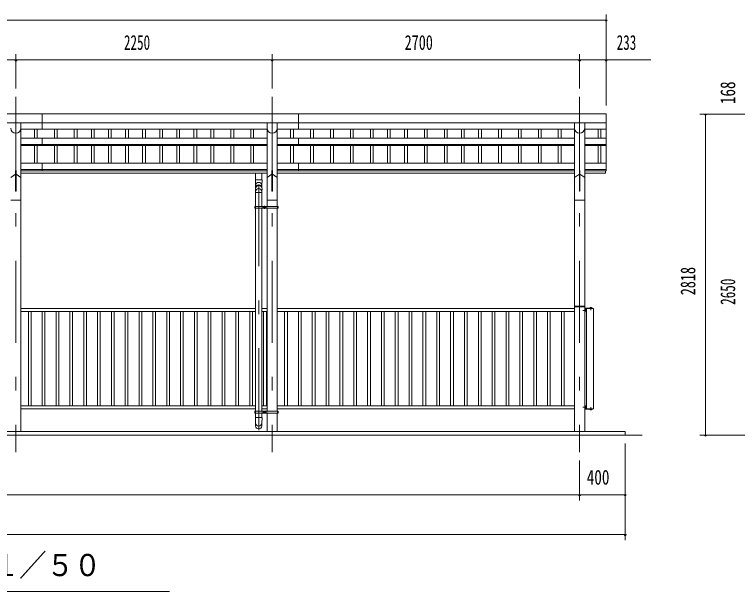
# Model space of a CAD drawing. Units: millimetres, scale not verified. Extents: x -27012 to 27023, y -10500 to 10500.
# Drawn here: x 4388 to 10737, y 420 to 5489 of the extents above; entities that cross this region are included whole.
import ezdxf
from ezdxf.enums import TextEntityAlignment as Align

# ---------------------------------------------------------------- set-up
doc = ezdxf.new("R2010")
doc.units = ezdxf.units.MM
doc.header["$LTSCALE"] = 60
doc.linetypes.add('USER3', pattern=[24, 12, -5, 2, -5])
for name, color, linetype, lineweight in [('0-2_1-05BOLD', 7, 'Continuous', 18), ('0-3_1-25CENTER', 3, 'USER3', 18), ('0-4_1-45THIN', 4, 'Continuous', 18), ('0-5_1-55DIM', 3, 'Continuous', 18)]:
    doc.layers.add(name, color=color, linetype=linetype, lineweight=lineweight)
doc.styles.add('ＭＳ ゴシック', font='')
doc.styles.get('ＭＳ ゴシック').set_extended_font_data('MS Gothic')

msp = doc.modelspace()

# ---------------------------------------------------------------- linework, layer by layer
at = {"layer": '0-2_1-05BOLD'}
for p, q in [((9583.95, 4614.67), (-1082.05, 4614.67)), ((4630.95, 4614.67), (4630.95, 4482.27)), ((6880.95, 4614.67), (6880.95, 4482.27)), ((9583.95, 4614.67), (9583.95, 4115.47)), ((-1082.05, 4537.52), (9583.95, 4537.52)), ((4445.5, 4537.52), (4445.5, 1824.67)), ((6606.4, 4537.52), (6606.4, 3802.67)), ((6695.5, 4537.52), (6695.5, 3802.67)), ((9306.4, 4537.52), (9306.4, 1824.67)), ((9395.5, 4537.52), (9395.5, 1824.67)), ((6606.4, 4482.27), (4445.5, 4482.27)), ((9306.4, 4482.27), (6695.5, 4482.27)), ((9395.5, 4482.27), (9583.95, 4482.27)), ((4445.5, 4402.96), (6606.4, 4402.96)), ((4630.95, 4402.96), (4630.95, 4337.03)), ((6695.5, 4402.96), (9306.4, 4402.96)), ((6880.95, 4402.96), (6880.95, 4337.03)), ((9395.5, 4402.96), (9583.95, 4402.96)), ((4445.5, 4345.26), (6606.4, 4345.26)), ((4445.5, 4337.03), (6606.4, 4337.03)), ((6695.5, 4345.26), (9306.4, 4345.26)), ((6695.5, 4337.03), (9306.4, 4337.03)), ((9395.5, 4345.26), (9583.95, 4345.26)), ((9395.5, 4337.03), (9583.95, 4337.03)), ((6606.4, 4182.45), (4445.5, 4182.45)), ((6606.4, 4127.34), (4445.5, 4127.34)), ((4630.95, 4182.45), (4630.95, 4115.47)), ((9306.4, 4182.45), (6695.5, 4182.45)), ((9306.4, 4127.34), (6695.5, 4127.34)), ((6880.95, 4182.45), (6880.95, 4115.47)), ((9395.5, 4182.45), (9583.95, 4182.45)), ((9395.5, 4127.34), (9583.95, 4127.34)), ((4356.4, 4057.25), (4398.7, 4085.19)), ((4398.7, 4117.89), (4398.7, 3937.25)), ((4403.2, 4117.89), (4398.7, 4117.89)), ((4403.2, 4117.89), (4403.2, 3937.25)), ((4403.2, 4085.19), (4445.5, 4057.25)), ((6606.4, 4115.47), (4445.5, 4115.47)), ((6606.4, 4094.67), (4445.5, 4094.67)), ((6505.45, 4035.05), (6505.45, 4094.67)), ((6560.45, 4035.05), (6560.45, 4094.67)), ((6648.7, 4085.19), (6606.4, 4057.25)), ((6648.7, 4117.89), (6653.2, 4117.89)), ((6653.2, 4117.89), (6653.2, 3937.25)), ((6695.5, 4057.25), (6653.2, 4085.19)), ((9306.4, 4115.47), (6695.5, 4115.47)), ((9306.4, 4094.67), (6695.5, 4094.67)), ((9306.4, 4057.25), (9348.7, 4085.19)), ((9348.7, 4117.89), (9348.7, 3937.25)), ((9353.2, 4117.89), (9348.7, 4117.89)), ((9353.2, 4085.19), (9395.5, 4057.25)), ((9395.5, 4115.47), (9583.95, 4115.47)), ((9395.5, 4094.67), (9578.95, 4094.67)), ((9578.95, 4115.47), (9578.95, 4094.67)), ((6562.45, 4035.05), (6503.45, 4035.05)), ((4403.2, 3937.25), (4398.7, 3937.25)), ((6503.45, 3958.18), (6505.45, 3932.34)), ((6562.44, 3958.31), (6560.45, 3932.34)), ((6505.45, 3932.34), (6505.45, 3802.67)), ((6505.45, 3925.4), (6560.45, 3925.4)), ((6560.45, 3802.67), (6560.45, 3932.34)), ((4445.5, 3856.67), (4356.4, 3856.67)), ((6606.4, 3856.67), (6695.5, 3856.67)), ((9395.5, 3856.67), (9306.4, 3856.67)), ((6503.85, 3794.67), (6497.75, 3794.67)), ((6703.19, 3786.67), (6497.75, 3786.67)), ((6503.85, 3802.67), (6503.85, 3786.67)), ((6505.44, 3786.67), (6505.44, 2002.67)), ((6560.45, 3786.67), (6560.45, 2002.67)), ((6562.05, 3802.67), (6562.05, 3786.67)), ((6583.42, 3800.44), (6578.42, 3797.56)), ((6578.42, 3797.56), (6578.42, 3791.78)), ((6588.42, 3797.56), (6583.42, 3800.44)), ((6604.8, 3802.67), (6604.8, 3786.67)), ((6606.4, 3786.67), (6606.4, 2002.67)), ((6695.5, 3786.67), (6695.5, 2002.67)), ((6697.1, 3802.67), (6697.1, 3786.67)), ((6703.19, 3794.67), (6697.1, 3794.67)), ((6703.19, 3802.67), (6703.19, 3786.67)), ((9309.4, 2927.67), (9392.5, 2927.67)), ((6505.44, 2904.67), (4445.5, 2904.67)), ((6505.44, 2879.67), (4445.5, 2879.67)), ((6606.4, 2904.67), (6560.45, 2904.67)), ((6606.4, 2879.67), (6560.45, 2879.67)), ((9306.4, 2904.67), (6695.5, 2904.67)), ((9306.4, 2879.67), (6695.5, 2879.67)), ((9306.4, 2919.67), (9395.5, 2919.67)), ((9395.5, 2872.87), (9398.7, 2872.87)), ((9398.7, 2903.67), (9398.7, 2872.87)), ((9400.3, 2898.17), (9398.7, 2898.17)), ((9400.3, 2881.17), (9398.7, 2881.17)), ((9471.7, 2904.67), (9399.7, 2904.67)), ((9400.3, 2898.17), (9400.3, 2881.17)), ((9402.3, 2897.47), (9400.3, 2897.47)), ((9402.3, 2889.67), (9400.3, 2891.67)), ((9400.3, 2889.67), (9402.3, 2887.67)), ((9407.1, 2893.42), (9402.3, 2893.42)), ((9407.1, 2885.92), (9402.3, 2885.92)), ((9407.1, 2882.16), (9402.3, 2882.16)), ((9407.8, 2883.37), (9407.1, 2882.16)), ((9407.8, 2895.97), (9407.8, 2883.37)), ((9411.7, 2024.67), (9411.7, 2904.67)), ((9444.25, 2909.47), (9456.75, 2909.47)), ((9444.25, 2909.47), (9444.25, 2907.87)), ((9445.6, 2913.47), (9444.72, 2912.97)), ((9444.72, 2912.97), (9444.72, 2909.47)), ((9447.61, 2912.97), (9447.61, 2909.47)), ((9453.38, 2912.97), (9453.38, 2909.47)), ((9456.75, 2909.47), (9456.75, 2907.87)), ((9471.7, 2024.67), (9471.7, 2904.67)), ((6505.44, 2049.67), (4445.5, 2049.67)), ((6606.4, 2049.67), (6560.45, 2049.67)), ((9306.4, 2049.67), (6695.5, 2049.67)), ((9395.5, 2056.47), (9398.7, 2056.47)), ((9398.7, 2025.67), (9398.7, 2056.47)), ((9400.3, 2048.17), (9398.7, 2048.17)), ((9400.3, 2031.17), (9400.3, 2048.17)), ((9400.3, 2039.67), (9402.3, 2041.67)), ((9402.3, 2039.67), (9400.3, 2037.67)), ((9402.3, 2031.87), (9400.3, 2031.87)), ((9407.1, 2047.18), (9402.3, 2047.18)), ((9407.1, 2043.42), (9402.3, 2043.42)), ((9407.1, 2035.92), (9402.3, 2035.92)), ((9407.8, 2045.97), (9407.1, 2047.18)), ((9407.8, 2033.37), (9407.8, 2045.97)), ((6505.44, 2024.67), (4445.5, 2024.67)), ((6497.75, 2002.67), (6497.75, 1986.67)), ((6703.19, 2002.67), (6497.75, 2002.67)), ((6503.85, 1994.67), (6497.75, 1994.67)), ((6703.19, 1986.67), (6497.75, 1986.67)), ((6503.85, 2002.67), (6503.85, 1986.67)), ((6505.44, 1986.67), (6505.44, 1949.76)), ((6606.4, 2024.67), (6560.45, 2024.67)), ((6560.45, 1986.67), (6560.45, 1949.76)), ((6562.05, 2002.67), (6562.05, 1986.67)), ((6578.42, 1997.56), (6578.42, 1991.78)), ((6583.42, 1988.9), (6578.42, 1991.78)), ((6588.42, 1991.78), (6583.42, 1988.9)), ((6588.42, 1997.56), (6588.42, 1991.78)), ((6604.8, 2002.67), (6604.8, 1986.67)), ((6606.4, 1986.67), (6606.4, 1824.67)), ((9306.4, 2024.67), (6695.5, 2024.67)), ((6695.5, 1986.67), (6695.5, 1824.67)), ((6697.1, 2002.67), (6697.1, 1986.67)), ((6703.19, 1994.67), (6697.1, 1994.67)), ((6703.19, 2002.67), (6703.19, 1986.67)), ((9400.3, 2031.17), (9398.7, 2031.17)), ((9471.7, 2024.67), (9399.7, 2024.67)), ((9444.25, 2019.87), (9444.25, 2021.47)), ((9444.25, 2019.87), (9456.75, 2019.87)), ((9444.72, 2016.38), (9444.72, 2019.87)), ((9445.6, 2015.87), (9444.72, 2016.38)), ((9447.61, 2016.38), (9447.61, 2019.87)), ((9453.38, 2016.38), (9453.38, 2019.87)), ((9456.75, 2019.87), (9456.75, 2021.47)), ((6562.45, 1949.76), (6503.45, 1949.76)), ((9900.95, 1794.67), (-1399.05, 1794.67)), ((9750.95, 1824.67), (9750.95, 1794.67))]:
    msp.add_line(p, q, dxfattribs=at)
for points in [[(6648.7, 4117.89), (6648.7, 3937.25), (6653.2, 3937.25)], [(9353.2, 4117.89), (9353.2, 3937.25), (9348.7, 3937.25)], [(6505.45, 3967.29), (6505.45, 3985.38), (6503.45, 4035.05)], [(6562.45, 4035.05), (6560.45, 3985.38), (6560.45, 3967.28)], [(6703.19, 3802.67), (6497.75, 3802.67), (6497.75, 3786.67)], [(6588.42, 3797.56), (6588.42, 3791.78), (6583.42, 3788.9), (6578.42, 3791.78)], [(9399.7, 2907.87), (9465.5, 2907.87), (9465.5, 2904.67)], [(9402.3, 2897.47), (9402.3, 2881.87), (9400.3, 2881.87)], [(9407.8, 2895.97), (9407.1, 2897.18), (9402.3, 2897.18)], [(9445.6, 2913.47), (9455.4, 2913.47), (9456.27, 2912.97), (9456.27, 2909.47)], [(9402.3, 2031.87), (9402.3, 2047.47), (9400.3, 2047.47)], [(9407.8, 2033.37), (9407.1, 2032.17), (9402.3, 2032.17)], [(6588.42, 1997.56), (6583.42, 2000.44), (6578.42, 1997.56)], [(9399.7, 2021.47), (9465.5, 2021.47), (9465.5, 2024.67)], [(9445.6, 2015.87), (9455.4, 2015.87), (9456.27, 2016.38), (9456.27, 2019.87)], [(6505.45, 1874.26), (6505.45, 1900.1), (6503.45, 1949.76)], [(6562.45, 1949.76), (6560.45, 1900.1), (6560.45, 1874.26)], [(9750.95, 1824.67), (-1249.05, 1824.67), (-1249.05, 1794.67)]]:
    msp.add_lwpolyline(points, dxfattribs=at)
for centre, radius in [((6583.42, 3794.67), 6.25), ((6583.42, 3794.67), 4.9), ((6583.42, 1994.67), 6.25), ((6583.42, 1994.67), 4.9)]:
    msp.add_circle(centre, radius, dxfattribs=at)
for centre, radius, start, end in [((4400.95, 4489.22), 44.55, 180, 0), ((6650.95, 4489.22), 44.55, 180, 0), ((9350.95, 4489.22), 44.55, 180, 0), ((6532.95, 3985.68), 27.55, 3.55867, 176.44133), ((6532.95, 3956.47), 29.55, 3.56303, 176.43697), ((6532.95, 3964.98), 27.55, 3.55867, 176.44133), ((6532.95, 3931.36), 27.55, 3.55867, 176.44133), ((9309.4, 2924.67), 3, 90, 180), ((9392.5, 2924.67), 3, 0, 90), ((9399.7, 2903.67), 4.2, 90, 180), ((9399.7, 2903.67), 1, 90, 180), ((9404.92, 2895.3), 2.88, 319.27318, 360), ((9397.34, 2889.67), 10.46, 338.97459, 21.0237), ((9404.92, 2884.04), 2.88, 0, 40.72682), ((9446.17, 2911.15), 2.32, 51.46857, 90), ((9450.5, 2904.96), 8.51, 70.17088, 109.83133), ((9454.83, 2911.15), 2.32, 90, 128.54623), ((9404.92, 2045.3), 2.88, 319.27318, 360), ((9397.34, 2039.67), 10.46, 338.9763, 21.02541), ((9404.92, 2034.04), 2.88, 0, 40.72682), ((9399.7, 2025.67), 4.2, 180, 270), ((9399.7, 2025.67), 1, 180, 270), ((9446.17, 2018.19), 2.32, 270, 308.53143), ((9450.5, 2024.38), 8.51, 250.16867, 289.82912), ((9454.83, 2018.19), 2.32, 231.45377, 270), ((6532.95, 1901.08), 27.55, 183.55867, 356.44133), ((6532.95, 1875.97), 27.55, 183.56303, 356.43697)]:
    msp.add_arc(centre, radius, start, end, dxfattribs=at)
at = {"layer": '0-3_1-25CENTER'}
for p, q in [((4400.95, 4764.67), (4400.95, 1644.67)), ((6650.95, 4764.67), (6650.95, 1644.67)), ((9350.95, 4764.67), (9350.95, 1644.67)), ((6532.95, 1836.31), (6532.95, 4094.67)), ((6595.92, 3794.67), (6570.92, 3794.67)), ((6583.42, 3807.17), (6583.42, 3782.17)), ((9411.8, 2889.67), (9379.89, 2889.67)), ((9450.5, 2916.38), (9450.5, 2890.19)), ((9411.8, 2039.67), (9379.89, 2039.67)), ((9450.5, 2012.96), (9450.5, 2039.15)), ((6595.92, 1994.67), (6570.92, 1994.67)), ((6583.42, 2007.17), (6583.42, 1982.17))]:
    msp.add_line(p, q, dxfattribs=at)
at = {"layer": '0-4_1-45THIN'}
for p, q in [((4563.45, 4482.27), (4563.45, 4402.96)), ((4588.45, 4482.27), (4588.45, 4402.96)), ((4738.45, 4482.27), (4738.45, 4402.96)), ((4763.45, 4482.27), (4763.45, 4402.96)), ((4913.45, 4482.27), (4913.45, 4402.96)), ((4938.45, 4482.27), (4938.45, 4402.96)), ((5063.45, 4482.27), (5063.45, 4402.96)), ((5088.45, 4482.27), (5088.45, 4402.96)), ((5213.45, 4482.27), (5213.45, 4402.96)), ((5238.45, 4482.27), (5238.45, 4402.96)), ((5363.45, 4482.27), (5363.45, 4402.96)), ((5388.45, 4482.27), (5388.45, 4402.96)), ((5513.45, 4482.27), (5513.45, 4402.96)), ((5538.45, 4482.27), (5538.45, 4402.96)), ((5663.45, 4482.27), (5663.45, 4402.96)), ((5688.45, 4482.27), (5688.45, 4402.96)), ((5813.45, 4482.27), (5813.45, 4402.96)), ((5838.45, 4482.27), (5838.45, 4402.96)), ((5963.45, 4482.27), (5963.45, 4402.96)), ((5988.45, 4482.27), (5988.45, 4402.96)), ((6113.45, 4482.27), (6113.45, 4402.96)), ((6138.45, 4482.27), (6138.45, 4402.96)), ((6288.45, 4482.27), (6288.45, 4402.96)), ((6313.45, 4482.27), (6313.45, 4402.96)), ((6463.45, 4482.27), (6463.45, 4402.96)), ((6488.45, 4482.27), (6488.45, 4402.96)), ((6813.45, 4482.27), (6813.45, 4402.96)), ((6838.45, 4482.27), (6838.45, 4402.96)), ((6988.45, 4482.27), (6988.45, 4402.96)), ((7013.45, 4482.27), (7013.45, 4402.96)), ((7163.45, 4482.27), (7163.45, 4402.96)), ((7188.45, 4482.27), (7188.45, 4402.96)), ((7338.45, 4482.27), (7338.45, 4402.96)), ((7363.45, 4482.27), (7363.45, 4402.96)), ((7513.45, 4482.27), (7513.45, 4402.96)), ((7538.45, 4482.27), (7538.45, 4402.96)), ((7663.45, 4482.27), (7663.45, 4402.96)), ((7688.45, 4482.27), (7688.45, 4402.96)), ((7813.45, 4482.27), (7813.45, 4402.96)), ((7838.45, 4482.27), (7838.45, 4402.96)), ((7988.45, 4482.27), (7988.45, 4402.96)), ((8013.45, 4482.27), (8013.45, 4402.96)), ((8163.45, 4482.27), (8163.45, 4402.96)), ((8188.45, 4482.27), (8188.45, 4402.96)), ((8313.45, 4482.27), (8313.45, 4402.96)), ((8338.45, 4482.27), (8338.45, 4402.96)), ((8463.45, 4482.27), (8463.45, 4402.96)), ((8488.45, 4482.27), (8488.45, 4402.96)), ((8638.45, 4482.27), (8638.45, 4402.96)), ((8663.45, 4482.27), (8663.45, 4402.96)), ((8813.45, 4482.27), (8813.45, 4402.96)), ((8838.45, 4482.27), (8838.45, 4402.96)), ((8988.45, 4482.27), (8988.45, 4402.96)), ((9013.45, 4482.27), (9013.45, 4402.96)), ((9163.45, 4482.27), (9163.45, 4402.96)), ((9188.45, 4482.27), (9188.45, 4402.96)), ((9513.45, 4482.27), (9513.45, 4402.96)), ((9538.45, 4482.27), (9538.45, 4402.96)), ((4563.45, 4337.03), (4563.45, 4182.45)), ((4588.45, 4337.03), (4588.45, 4182.45)), ((4738.45, 4337.03), (4738.45, 4182.45)), ((4763.45, 4337.03), (4763.45, 4182.45)), ((4913.45, 4337.03), (4913.45, 4182.45)), ((4938.45, 4337.03), (4938.45, 4182.45)), ((5063.45, 4337.03), (5063.45, 4182.45)), ((5088.45, 4337.03), (5088.45, 4182.45)), ((5213.45, 4337.03), (5213.45, 4182.45)), ((5238.45, 4337.03), (5238.45, 4182.45)), ((5363.45, 4337.03), (5363.45, 4182.45)), ((5388.45, 4337.03), (5388.45, 4182.45)), ((5513.45, 4337.03), (5513.45, 4182.45)), ((5538.45, 4337.03), (5538.45, 4182.45)), ((5663.45, 4337.03), (5663.45, 4182.45)), ((5688.45, 4337.03), (5688.45, 4182.45)), ((5813.45, 4337.03), (5813.45, 4182.45)), ((5838.45, 4337.03), (5838.45, 4182.45)), ((5963.45, 4337.03), (5963.45, 4182.45)), ((5988.45, 4337.03), (5988.45, 4182.45)), ((6113.45, 4337.03), (6113.45, 4182.45)), ((6138.45, 4337.03), (6138.45, 4182.45)), ((6288.45, 4337.03), (6288.45, 4182.45)), ((6313.45, 4337.03), (6313.45, 4182.45)), ((6463.45, 4337.03), (6463.45, 4182.45)), ((6488.45, 4337.03), (6488.45, 4182.45)), ((6813.45, 4337.03), (6813.45, 4182.45)), ((6838.45, 4337.03), (6838.45, 4182.45)), ((6988.45, 4337.03), (6988.45, 4182.45)), ((7013.45, 4337.03), (7013.45, 4182.45)), ((7163.45, 4337.03), (7163.45, 4182.45)), ((7188.45, 4337.03), (7188.45, 4182.45)), ((7338.45, 4337.03), (7338.45, 4182.45)), ((7363.45, 4337.03), (7363.45, 4182.45)), ((7513.45, 4337.03), (7513.45, 4182.45)), ((7538.45, 4337.03), (7538.45, 4182.45)), ((7663.45, 4337.03), (7663.45, 4182.45)), ((7688.45, 4337.03), (7688.45, 4182.45)), ((7813.45, 4337.03), (7813.45, 4182.45)), ((7838.45, 4337.03), (7838.45, 4182.45)), ((7988.45, 4337.03), (7988.45, 4182.45)), ((8013.45, 4337.03), (8013.45, 4182.45)), ((8163.45, 4337.03), (8163.45, 4182.45)), ((8188.45, 4337.03), (8188.45, 4182.45)), ((8313.45, 4337.03), (8313.45, 4182.45)), ((8338.45, 4337.03), (8338.45, 4182.45)), ((8463.45, 4337.03), (8463.45, 4182.45)), ((8488.45, 4337.03), (8488.45, 4182.45)), ((8638.45, 4337.03), (8638.45, 4182.45)), ((8663.45, 4337.03), (8663.45, 4182.45)), ((8813.45, 4337.03), (8813.45, 4182.45)), ((8838.45, 4337.03), (8838.45, 4182.45)), ((8988.45, 4337.03), (8988.45, 4182.45)), ((9013.45, 4337.03), (9013.45, 4182.45)), ((9163.45, 4337.03), (9163.45, 4182.45)), ((9188.45, 4337.03), (9188.45, 4182.45)), ((9513.45, 4337.03), (9513.45, 4182.45)), ((9538.45, 4337.03), (9538.45, 4182.45)), ((4510.45, 2879.67), (4510.45, 2049.67)), ((4534.45, 2879.67), (4534.45, 2049.67)), ((4631.95, 2879.67), (4631.95, 2049.67)), ((4655.95, 2879.67), (4655.95, 2049.67)), ((4753.45, 2879.67), (4753.45, 2049.67)), ((4777.45, 2879.67), (4777.45, 2049.67)), ((4874.95, 2879.67), (4874.95, 2049.67)), ((4898.95, 2879.67), (4898.95, 2049.67)), ((4996.45, 2879.67), (4996.45, 2049.67)), ((5020.45, 2879.67), (5020.45, 2049.67)), ((5117.95, 2879.67), (5117.95, 2049.67)), ((5141.95, 2879.67), (5141.95, 2049.67)), ((5239.45, 2879.67), (5239.45, 2049.67)), ((5263.45, 2879.67), (5263.45, 2049.67)), ((5360.95, 2879.67), (5360.95, 2049.67)), ((5384.95, 2879.67), (5384.95, 2049.67)), ((5482.45, 2879.67), (5482.45, 2049.67)), ((5506.45, 2879.67), (5506.45, 2049.67)), ((5603.95, 2879.67), (5603.95, 2049.67)), ((5627.95, 2879.67), (5627.95, 2049.67)), ((5725.45, 2879.67), (5725.45, 2049.67)), ((5749.45, 2879.67), (5749.45, 2049.67)), ((5846.95, 2879.67), (5846.95, 2049.67)), ((5870.95, 2879.67), (5870.95, 2049.67)), ((5968.45, 2879.67), (5968.45, 2049.67)), ((5992.45, 2879.67), (5992.45, 2049.67)), ((6089.95, 2879.67), (6089.95, 2049.67)), ((6113.95, 2879.67), (6113.95, 2049.67)), ((6211.45, 2879.67), (6211.45, 2049.67)), ((6235.45, 2879.67), (6235.45, 2049.67)), ((6332.95, 2879.67), (6332.95, 2049.67)), ((6356.95, 2879.67), (6356.95, 2049.67)), ((6454.45, 2879.67), (6454.45, 2049.67)), ((6478.45, 2879.67), (6478.45, 2049.67)), ((6575.95, 2879.67), (6575.95, 2049.67)), ((6599.95, 2879.67), (6599.95, 2049.67)), ((6760.45, 2879.67), (6760.45, 2049.67)), ((6784.45, 2879.67), (6784.45, 2049.67)), ((6881.95, 2879.67), (6881.95, 2049.67)), ((6905.95, 2879.67), (6905.95, 2049.67)), ((7003.45, 2879.67), (7003.45, 2049.67)), ((7027.45, 2879.67), (7027.45, 2049.67)), ((7124.95, 2879.67), (7124.95, 2049.67)), ((7148.95, 2879.67), (7148.95, 2049.67)), ((7246.45, 2879.67), (7246.45, 2049.67)), ((7270.45, 2879.67), (7270.45, 2049.67)), ((7367.95, 2879.67), (7367.95, 2049.67)), ((7391.95, 2879.67), (7391.95, 2049.67)), ((7489.45, 2879.67), (7489.45, 2049.67)), ((7513.45, 2879.67), (7513.45, 2049.67)), ((7610.95, 2879.67), (7610.95, 2049.67)), ((7634.95, 2879.67), (7634.95, 2049.67)), ((7732.45, 2879.67), (7732.45, 2049.67)), ((7756.45, 2879.67), (7756.45, 2049.67)), ((7853.95, 2879.67), (7853.95, 2049.67)), ((7877.95, 2879.67), (7877.95, 2049.67)), ((7975.45, 2879.67), (7975.45, 2049.67)), ((7999.45, 2879.67), (7999.45, 2049.67)), ((8096.95, 2879.67), (8096.95, 2049.67)), ((8120.95, 2879.67), (8120.95, 2049.67)), ((8218.45, 2879.67), (8218.45, 2049.67)), ((8242.45, 2879.67), (8242.45, 2049.67)), ((8339.95, 2879.67), (8339.95, 2049.67)), ((8363.95, 2879.67), (8363.95, 2049.67)), ((8461.45, 2879.67), (8461.45, 2049.67)), ((8485.45, 2879.67), (8485.45, 2049.67)), ((8582.95, 2879.67), (8582.95, 2049.67)), ((8606.95, 2879.67), (8606.95, 2049.67)), ((8704.45, 2879.67), (8704.45, 2049.67)), ((8728.45, 2879.67), (8728.45, 2049.67)), ((8825.95, 2879.67), (8825.95, 2049.67)), ((8849.95, 2879.67), (8849.95, 2049.67)), ((8947.45, 2879.67), (8947.45, 2049.67)), ((8971.45, 2879.67), (8971.45, 2049.67)), ((9068.95, 2879.67), (9068.95, 2049.67)), ((9092.95, 2879.67), (9092.95, 2049.67)), ((9190.45, 2879.67), (9190.45, 2049.67)), ((9214.45, 2879.67), (9214.45, 2049.67))]:
    msp.add_line(p, q, dxfattribs=at)
at = {"layer": '0-5_1-55DIM'}
for p, q in [((9583.95, 4689.67), (9583.95, 5488.67)), ((-1082.05, 5438.67), (9583.95, 5438.67)), ((9593.95, 5438.67), (9573.95, 5438.67)), ((-1474.55, 5088.67), (9976.45, 5088.67)), ((4410.95, 5088.67), (4390.95, 5088.67)), ((4400.95, 4839.67), (4400.95, 5138.67)), ((6660.95, 5088.67), (6640.95, 5088.67)), ((6650.95, 4839.67), (6650.95, 5138.67)), ((9360.95, 5088.67), (9340.95, 5088.67)), ((9350.95, 4839.67), (9350.95, 5138.67)), ((9593.95, 5088.67), (9573.95, 5088.67)), ((11255.95, 4612.67), (10405.95, 4612.67)), ((10465.95, 4612.67), (10445.95, 4612.67)), ((10455.95, 1794.67), (10455.95, 4612.67)), ((11255.95, 1794.67), (10405.95, 1794.67)), ((10465.95, 1794.67), (10445.95, 1794.67)), ((9750.95, 1719.67), (9750.95, 869.67)), ((9350.95, 1569.67), (9350.95, 1219.67)), ((-1249.05, 1269.67), (9750.95, 1269.67)), ((9360.95, 1269.67), (9340.95, 1269.67)), ((9760.95, 1269.67), (9740.95, 1269.67)), ((-1249.05, 919.67), (9750.95, 919.67)), ((9760.95, 919.67), (9740.95, 919.67)), ((2750.95, 419.67), (5750.95, 419.67))]:
    msp.add_line(p, q, dxfattribs=at)
for centre in [(9583.95, 5438.67), (4400.95, 5088.67), (6650.95, 5088.67), (9350.95, 5088.67), (9583.95, 5088.67), (10455.95, 4612.67), (10455.95, 1794.67), (9350.95, 1269.67), (9750.95, 1269.67), (9750.95, 919.67)]:
    msp.add_arc(centre, 10, 180, 0, dxfattribs=at)

# ---------------------------------------------------------------- texts
at = {"layer": '0-5_1-55DIM', "color": 7, "style": 'ＭＳ ゴシック'}
for s, height, width, p in [('2250', 130.2, 0.65, (5349.27, 5138.67)), ('2700', 130.2, 0.7, (7814.35, 5138.67)), ('233', 130.2, 0.65, (9675.77, 5138.67)), ('400', 130.2, 0.75, (9413.32, 1319.67)), ('正面図\u3000Ｓ＝１／５０', 195.4, 0.9, (2750.95, 496.31))]:
    msp.add_text(s, height=height, dxfattribs=dict(at, width=width)).set_placement(p, align=Align.BOTTOM_LEFT)
for s, width, p in [('168', 0.75, (10755.95, 4701.06)), ('2818', 0.7, (10405.95, 3022.4)), ('2650', 0.65, (10755.95, 2938.01))]:
    msp.add_text(s, height=130.2, rotation=90, dxfattribs=dict(at, width=width)).set_placement(p, align=Align.BOTTOM_LEFT)

doc.saveas('drawing.dxf')
